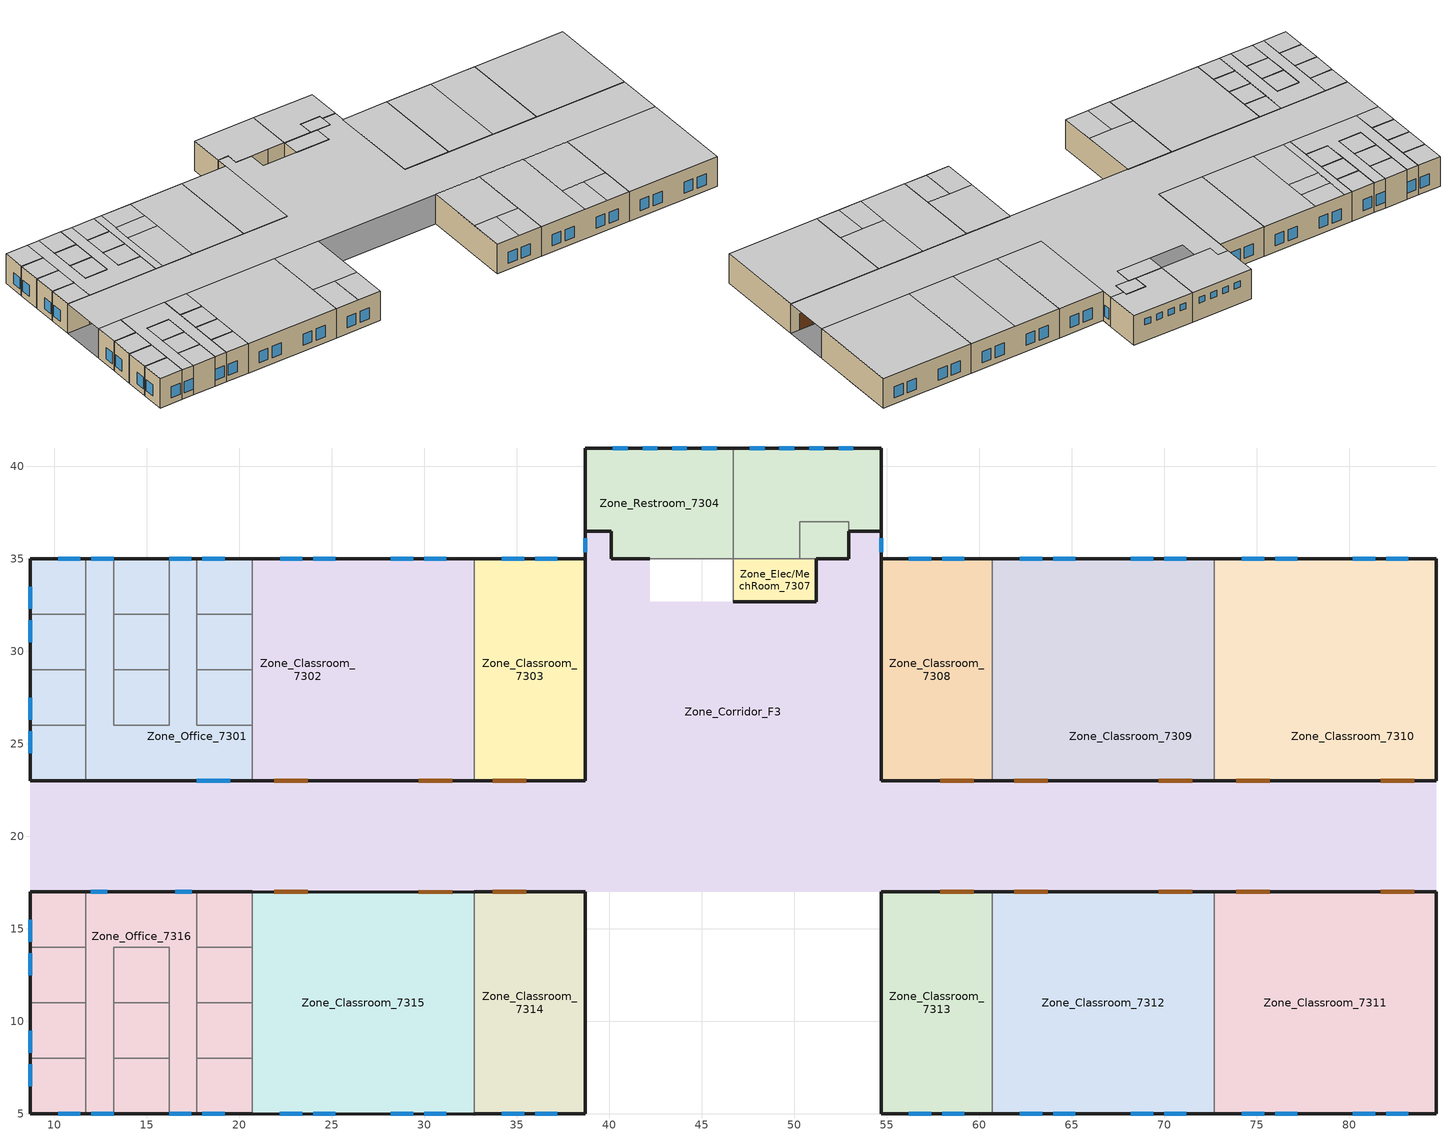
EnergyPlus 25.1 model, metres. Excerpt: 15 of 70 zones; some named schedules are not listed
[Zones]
Zone_Restroom_7304
 floor to Zone_Restroom_7206 (Interior Floor): 46.7,41 46.7,35 40.1,35 40.1,36.5 38.7,36.5 38.7,41 z8.8; 54.7,41 54.7,36.5 52.95,36.5 52.95,37 50.3,37 50.3,35 46.7,35 46.7,41 z8.8; 52.95,37 52.95,35 50.3,35 50.3,37 z8.8
 wall outside (ASHRAE 189.1-2009 ExtWall SteelFrame ClimateZone 1-3): 51.2,35 52.95,35 52.95,36.5 54.7,36.5 54.7,41 46.7,41 38.7,41 38.7,36.5 40.1,36.5 40.1,35 42.2,35 z8.8:12.8
 wall to Zone_Restroom_7304 (Interior Wall): 46.7,35 46.7,41 46.7,35 / 50.3,37 52.95,37 52.95,36.5 52.95,37 50.3,37 50.3,35 50.3,37 z8.8:12.8
 wall to Zone_Elevator_L (Interior Wall): 42.2,35 44.45,35 z8.8:12.8
 wall to Zone_Elevator_R (Interior Wall): 44.45,35 46.7,35 z8.8:12.8
 wall to Zone_Elec/MechRoom_7307 (Interior Wall): 46.7,35 50.3,35 51.2,35 z8.8:12.8
 window (ASHRAE 189.1-2009 ExtWindow ClimateZone 3): 45.8,41 45,41 / 44.2,41 43.4,41 / 42.6,41 41.8,41 / 41,41 40.2,41 / 48.4,41 47.6,41 / 50,41 49.2,41 / 51.6,41 50.8,41 / 53.2,41 52.4,41 z11:11.8
 ceiling to Zone_Restroom_7406 (Interior Ceiling): 46.7,35 46.7,41 38.7,41 38.7,36.5 40.1,36.5 40.1,35 z12.8; 50.3,35 50.3,37 52.95,37 52.95,36.5 54.7,36.5 54.7,41 46.7,41 46.7,35 z12.8; 52.95,35 52.95,37 50.3,37 50.3,35 z12.8
Zone_Office_7301
 floor to Zone_Classroom_7202 (Interior Floor): 17.7,35 17.7,26 20.7,26 20.7,23 14.7,23 14.7,26 16.2,26 16.2,35 z8.8; 20.7,35 20.7,32 17.7,32 17.7,35 z8.8; 16.2,29 16.2,26 14.7,26 14.7,29 z8.8; 16.2,32 16.2,29 14.7,29 14.7,32 z8.8; 16.2,35 16.2,32 14.7,32 14.7,35 z8.8; 20.7,29 20.7,26 17.7,26 17.7,29 z8.8; 20.7,32 20.7,29 17.7,29 17.7,32 z8.8
 floor to Zone_Classroom_7201 (Interior Floor): 13.2,35 13.2,26 14.7,26 14.7,23 11.7,23 11.7,35 z8.8; 11.7,26 11.7,23 8.7,23 8.7,26 z8.8; 11.7,29 11.7,26 8.7,26 8.7,29 z8.8; 11.7,32 11.7,29 8.7,29 8.7,32 z8.8; 11.7,35 11.7,32 8.7,32 8.7,35 z8.8; 14.7,29 14.7,26 13.2,26 13.2,29 z8.8; 14.7,32 14.7,29 13.2,29 13.2,32 z8.8; 14.7,35 14.7,32 13.2,32 13.2,35 z8.8
 wall outside (ASHRAE 189.1-2009 ExtWall SteelFrame ClimateZone 1-3): 20.7,35 17.7,35 16.2,35 13.2,35 11.7,35 8.7,35 8.7,32 8.7,29 8.7,26 8.7,23 11.7,23 20.7,23 z8.8:12.8
 wall to Zone_Classroom_7302 (Interior Wall): 20.7,23 20.7,26 20.7,29 20.7,32 20.7,35 z8.8:12.8
 wall to Zone_Office_7301 (Interior Wall): 11.7,26 11.7,23 11.7,26 8.7,26 11.7,26 11.7,29 11.7,26 / 11.7,32 11.7,29 8.7,29 11.7,29 11.7,32 8.7,32 11.7,32 11.7,35 11.7,32 / 13.2,32 13.2,35 13.2,32 13.2,29 13.2,32 16.2,32 16.2,29 16.2,26 13.2,26 13.2,29 13.2,26 16.2,26 16.2,29 13.2,29 16.2,29 16.2,32 13.2,32 / 16.2,35 16.2,32 16.2,35 / 17.7,32 17.7,35 17.7,32 20.7,32 17.7,32 17.7,29 17.7,32 / 17.7,26 17.7,29 17.7,26 20.7,26 17.7,26 / 20.7,29 17.7,29 20.7,29 z8.8:12.8
 window (ASHRAE 189.1-2009 ExtWindow ClimateZone 3): 17.7,23 19.5,23 z8.8:11; 13.2,35 12,35 / 17.4,35 16.2,35 / 8.7,25.7 8.7,24.5 / 19.2,35 18,35 / 8.7,27.5 8.7,26.3 / 8.7,31.7 8.7,30.5 / 8.7,33.5 8.7,32.3 / 11.4,35 10.2,35 z9.6:11.1
 ceiling to Zone_Classroom_7401 (Interior Ceiling): 20.7,23 20.7,26 17.7,26 17.7,35 16.2,35 16.2,26 13.2,26 13.2,35 11.7,35 11.7,23 z12.8; 11.7,23 11.7,26 8.7,26 8.7,23 z12.8; 20.7,32 20.7,35 17.7,35 17.7,32 z12.8; 11.7,26 11.7,29 8.7,29 8.7,26 z12.8; 11.7,29 11.7,32 8.7,32 8.7,29 z12.8; 11.7,32 11.7,35 8.7,35 8.7,32 z12.8; 16.2,26 16.2,29 13.2,29 13.2,26 z12.8; 16.2,29 16.2,32 13.2,32 13.2,29 z12.8; 16.2,32 16.2,35 13.2,35 13.2,32 z12.8; 20.7,26 20.7,29 17.7,29 17.7,26 z12.8; 20.7,29 20.7,32 17.7,32 17.7,29 z12.8
Zone_Office_7316
 floor ground (ExtSlabCarpet 4in ClimateZone 1-8): 17.7,17 17.7,5 16.2,5 16.2,14 13.2,14 13.2,5 11.7,5 11.7,17 z8.8; 11.7,17 11.7,14 8.7,14 8.7,17 z8.8; 20.7,11 20.7,8 17.7,8 17.7,11 z8.8; 20.7,8 20.7,5 17.7,5 17.7,8 z8.8; 11.7,14 11.7,11 8.7,11 8.7,14 z8.8; 11.7,11 11.7,8 8.7,8 8.7,11 z8.8; 11.7,8 11.7,5 8.7,5 8.7,8 z8.8; 16.2,14 16.2,11 13.2,11 13.2,14 z8.8; 16.2,11 16.2,8 13.2,8 13.2,11 z8.8; 16.2,8 16.2,5 13.2,5 13.2,8 z8.8; 20.7,17 20.7,14 17.7,14 17.7,17 z8.8; 20.7,14 20.7,11 17.7,11 17.7,14 z8.8
 wall outside (ASHRAE 189.1-2009 ExtWall SteelFrame ClimateZone 1-3): 20.7,17 17.7,17 11.7,17 8.7,17 8.7,14 8.7,11 8.7,8 8.7,5 11.7,5 13.2,5 16.2,5 17.7,5 20.7,5 z8.8:12.8
 wall to Zone_Office_7316 (Interior Wall): 17.7,5 17.7,8 17.7,11 17.7,14 17.7,17 17.7,14 20.7,14 17.7,14 17.7,11 17.7,8 20.7,8 17.7,8 17.7,5 / 16.2,8 16.2,5 16.2,8 16.2,11 16.2,8 13.2,8 13.2,11 13.2,14 16.2,14 16.2,11 16.2,14 13.2,14 13.2,11 16.2,11 13.2,11 13.2,8 16.2,8 / 11.7,8 11.7,5 11.7,8 11.7,11 11.7,8 8.7,8 11.7,8 / 11.7,14 11.7,11 11.7,14 11.7,17 11.7,14 8.7,14 11.7,14 / 13.2,5 13.2,8 13.2,5 / 20.7,11 17.7,11 20.7,11 / 8.7,11 11.7,11 8.7,11 z8.8:12.8
 wall to Zone_Classroom_7315 (Interior Wall): 20.7,5 20.7,8 20.7,11 20.7,14 20.7,17 z8.8:12.8
 window (ASHRAE 189.1-2009 ExtWindow ClimateZone 3): 16.2,5 17.4,5 / 12,5 13.2,5 / 8.7,15.5 8.7,14.3 / 18,5 19.2,5 / 8.7,13.7 8.7,12.5 / 8.7,9.5 8.7,8.3 / 10.2,5 11.4,5 / 8.7,7.7 8.7,6.5 z9.6:11.1; 17.43,17 16.53,17 / 12.88,17 11.98,17 z8.8:11
 ceiling to Zone_Classroom_7423 (Interior Ceiling): 17.7,5 17.7,17 11.7,17 11.7,5 13.2,5 13.2,14 16.2,14 16.2,5 z12.8; 11.7,14 11.7,17 8.7,17 8.7,14 z12.8; 20.7,8 20.7,11 17.7,11 17.7,8 z12.8; 20.7,5 20.7,8 17.7,8 17.7,5 z12.8; 11.7,11 11.7,14 8.7,14 8.7,11 z12.8; 11.7,8 11.7,11 8.7,11 8.7,8 z12.8; 11.7,5 11.7,8 8.7,8 8.7,5 z12.8; 16.2,11 16.2,14 13.2,14 13.2,11 z12.8; 16.2,8 16.2,11 13.2,11 13.2,8 z12.8; 16.2,5 16.2,8 13.2,8 13.2,5 z12.8; 20.7,14 20.7,17 17.7,17 17.7,14 z12.8; 20.7,11 20.7,14 17.7,14 17.7,11 z12.8
Zone_Classroom_7302
 floor to Zone_Classroom_7203 (Interior Floor): 26.7,35 26.7,23 20.7,23 20.7,35 z8.8
 floor to Zone_Classroom_7204 (Interior Floor): 32.7,35 32.7,23 26.7,23 26.7,35 z8.8
 wall outside (ASHRAE 189.1-2009 ExtWall SteelFrame ClimateZone 1-3): 20.7,23 32.7,23 / 32.7,35 20.7,35 z8.8:12.8
 wall to Zone_Classroom_7303 (Interior Wall): 32.7,23 32.7,35 z8.8:12.8
 window (ASHRAE 189.1-2009 ExtWindow ClimateZone 3): 31.2,35 30,35 / 29.4,35 28.2,35 / 23.4,35 22.2,35 / 25.2,35 24,35 z9.6:11.1
 door (Exterior Door): 21.9,23 23.7,23 / 29.7,23 31.5,23 z8.8:11
 ceiling to Zone_Classroom_7402 (Interior Ceiling): 21.7,23 25.7,23 25.7,29.8 21.7,29.8 z12.8; 25.7,29.8 25.7,32.2 21.7,32.2 21.7,29.8 z12.8; 25.7,32.2 25.7,35 21.7,35 21.7,32.2 z12.8
 ceiling to Zone_Classroom_7401 (Interior Ceiling): 21.7,23 21.7,35 20.7,35 20.7,23 z12.8
 ceiling to Zone_Classroom_7405 (Interior Ceiling): 32.7,23 32.7,35 25.7,35 25.7,23 z12.8
Zone_Classroom_7303
 floor to Zone_Classroom_7205 (Interior Floor): 38.7,35 38.7,23 32.7,23 32.7,35 z8.8
 wall outside (ASHRAE 189.1-2009 ExtWall SteelFrame ClimateZone 1-3): 32.7,23 38.7,23 38.7,35 32.7,35 z8.8:12.8
 window (ASHRAE 189.1-2009 ExtWindow ClimateZone 3): 35.4,35 34.2,35 / 37.2,35 36,35 z9.6:11.1
 door (Exterior Door): 33.7,23 35.5,23 z8.8:11
 ceiling to Zone_Classroom_7405 (Interior Ceiling): 38.7,23 38.7,35 32.7,35 32.7,23 z12.8
Zone_Classroom_7315
 floor ground (ExtSlabCarpet 4in ClimateZone 1-8): 20.7,5 20.7,17 32.7,17 32.7,5 z8.8
 wall outside (ASHRAE 189.1-2009 ExtWall SteelFrame ClimateZone 1-3): 20.7,5 32.7,5 / 32.7,17 20.7,17 z8.8:12.8
 wall to Zone_Classroom_7314 (Interior Wall): 32.7,5 32.7,17 z8.8:12.8
 window (ASHRAE 189.1-2009 ExtWindow ClimateZone 3): 22.2,5 23.4,5 / 24,5 25.2,5 / 30,5 31.2,5 / 28.2,5 29.4,5 z9.6:11.1
 door (Exterior Door): 23.7,17 21.9,17 / 31.5,17 29.7,17 z8.8:11
 ceiling to Zone_Classroom_7422 (Interior Ceiling): 20.7,17 20.7,5 32.7,5 32.7,17 z12.8
Zone_Classroom_7314
 floor ground (ExtSlabCarpet 4in ClimateZone 1-8): 32.7,5 32.7,17 38.7,17 38.7,5 z8.8
 wall outside (ASHRAE 189.1-2009 ExtWall SteelFrame ClimateZone 1-3): 32.7,5 38.7,5 38.7,17 32.7,17 z8.8:12.8
 window (ASHRAE 189.1-2009 ExtWindow ClimateZone 3): 34.2,5 35.4,5 / 36,5 37.2,5 z9.6:11.1
 door (Exterior Door): 35.5,17 33.7,17 z8.8:11
 ceiling to Zone_Classroom_7419 (Interior Ceiling): 35.7,9.5 35.7,5 38.7,5 38.7,9.5 z12.8; 32.7,9.5 32.7,5 35.7,5 35.7,9.5 z12.8; 32.7,17 32.7,9.5 38.7,9.5 38.7,17 z12.8
Zone_Classroom_7308
 floor to Zone_Classroom_7210 (Interior Floor): 60.7,35 60.7,23 54.7,23 54.7,35 z8.8
 wall outside (ASHRAE 189.1-2009 ExtWall SteelFrame ClimateZone 1-3): 60.7,35 54.7,35 54.7,23 60.7,23 z8.8:12.8
 wall to Zone_Classroom_7309 (Interior Wall): 60.7,23 60.7,35 z8.8:12.8
 window (ASHRAE 189.1-2009 ExtWindow ClimateZone 3): 59.2,35 58,35 / 57.4,35 56.2,35 z9.6:11.1
 door (Exterior Door): 57.9,23 59.7,23 z8.8:11
 ceiling to Zone_Classroom_7410 (Interior Ceiling): 60.7,23 60.7,35 54.7,35 54.7,23 z12.8
Zone_Classroom_7309
 floor to Zone_Office_7211 (Interior Floor): 60.7,35 63.7,35 63.7,32 60.7,32 z8.8; 72.7,32 72.7,29 69.7,29 69.7,32 z8.8; 63.7,26 63.7,23 60.7,23 60.7,26 z8.8; 63.7,32 63.7,29 60.7,29 60.7,32 z8.8; 63.7,29 63.7,26 60.7,26 60.7,29 z8.8; 72.7,29 72.7,26 69.7,26 69.7,29 z8.8; 72.7,35 72.7,32 69.7,32 69.7,35 z8.8; 68.2,29 68.2,26 65.2,26 65.2,29 z8.8; 69.7,35 69.7,26 72.7,26 72.7,23 63.7,23 63.7,35 65.2,35 65.2,26 68.2,26 68.2,35 z8.8; 68.2,32 68.2,29 65.2,29 65.2,32 z8.8; 68.2,35 68.2,32 65.2,32 65.2,35 z8.8
 wall outside (ASHRAE 189.1-2009 ExtWall SteelFrame ClimateZone 1-3): 72.7,35 60.7,35 / 60.7,23 72.7,23 z8.8:12.8
 wall to Zone_Classroom_7310 (Interior Wall): 72.7,23 72.7,35 z8.8:12.8
 window (ASHRAE 189.1-2009 ExtWindow ClimateZone 3): 71.2,35 70,35 / 69.4,35 68.2,35 / 63.4,35 62.2,35 / 65.2,35 64,35 z9.6:11.1
 door (Exterior Door): 69.7,23 71.5,23 / 61.9,23 63.7,23 z8.8:11
 ceiling to Zone_Classroom_7411 (Interior Ceiling): 60.7,23 66.7,23 66.7,35 60.7,35 z12.8
 ceiling to Zone_Classroom_7412 (Interior Ceiling): 72.7,23 72.7,35 66.7,35 66.7,23 z12.8
Zone_Classroom_7310
 floor to Zone_Office_7212 (Interior Floor): 75.7,26 75.7,23 72.7,23 72.7,26 z8.8; 84.7,32 84.7,29 81.7,29 81.7,32 z8.8; 75.7,32 75.7,29 72.7,29 72.7,32 z8.8; 75.7,35 75.7,32 72.7,32 72.7,35 z8.8; 80.2,32 80.2,29 77.2,29 77.2,32 z8.8; 75.7,29 75.7,26 72.7,26 72.7,29 z8.8; 84.7,35 84.7,32 81.7,32 81.7,35 z8.8; 84.7,29 84.7,26 81.7,26 81.7,29 z8.8; 80.2,29 80.2,26 77.2,26 77.2,29 z8.8; 80.2,35 80.2,32 77.2,32 77.2,35 z8.8; 81.7,35 81.7,26 84.7,26 84.7,23 75.7,23 75.7,35 77.2,35 77.2,26 80.2,26 80.2,35 z8.8
 wall outside (ASHRAE 189.1-2009 ExtWall SteelFrame ClimateZone 1-3): 72.7,23 84.7,23 84.7,35 72.7,35 z8.8:12.8
 window (ASHRAE 189.1-2009 ExtWindow ClimateZone 3): 83.2,35 82,35 / 75.4,35 74.2,35 / 77.2,35 76,35 / 81.4,35 80.2,35 z9.6:11.1
 door (Exterior Door): 81.7,23 83.5,23 / 73.9,23 75.7,23 z8.8:11
 ceiling to Zone_Classroom_7413 (Interior Ceiling): 84.7,23 84.7,35 72.7,35 72.7,23 z12.8
Zone_Classroom_7313
 floor ground (ExtSlabCarpet 4in ClimateZone 1-8): 54.7,5 54.7,17 60.7,17 60.7,5 z8.8
 wall outside (ASHRAE 189.1-2009 ExtWall SteelFrame ClimateZone 1-3): 60.7,17 54.7,17 54.7,5 60.7,5 z8.8:12.8
 wall to Zone_Classroom_7312 (Interior Wall): 60.7,5 60.7,17 z8.8:12.8
 window (ASHRAE 189.1-2009 ExtWindow ClimateZone 3): 58,5 59.2,5 / 56.2,5 57.4,5 z9.6:11.1
 door (Exterior Door): 59.7,17 57.9,17 z8.8:11
 ceiling to Zone_Classroom_7418 (Interior Ceiling): 54.7,9.5 54.7,5 57.7,5 57.7,9.5 z12.8; 54.7,17 54.7,9.5 60.7,9.5 60.7,17 z12.8; 57.7,9.5 57.7,5 60.7,5 60.7,9.5 z12.8
Zone_Classroom_7312
 floor ground (ExtSlabCarpet 4in ClimateZone 1-8): 60.7,5 60.7,17 72.7,17 72.7,5 z8.8
 wall outside (ASHRAE 189.1-2009 ExtWall SteelFrame ClimateZone 1-3): 60.7,5 72.7,5 / 72.7,17 60.7,17 z8.8:12.8
 wall to Zone_Classroom_7311 (Interior Wall): 72.7,5 72.7,17 z8.8:12.8
 window (ASHRAE 189.1-2009 ExtWindow ClimateZone 3): 62.2,5 63.4,5 / 64,5 65.2,5 / 70,5 71.2,5 / 68.2,5 69.4,5 z9.6:11.1
 door (Exterior Door): 63.7,17 61.9,17 / 71.5,17 69.7,17 z8.8:11
 ceiling to Zone_Classroom_7415 (Interior Ceiling): 72.7,9.5 69.7,9.5 69.7,5 72.7,5 z12.8; 66.7,17 66.7,9.5 72.7,9.5 72.7,17 z12.8; 69.7,9.5 66.7,9.5 66.7,5 69.7,5 z12.8
 ceiling to Zone_Classroom_7418 (Interior Ceiling): 60.7,17 60.7,5 66.7,5 66.7,17 z12.8
Zone_Classroom_7311
 floor ground (ExtSlabCarpet 4in ClimateZone 1-8): 72.7,5 72.7,17 84.7,17 84.7,5 z8.8
 wall outside (ASHRAE 189.1-2009 ExtWall SteelFrame ClimateZone 1-3): 72.7,5 84.7,5 84.7,17 72.7,17 z8.8:12.8
 window (ASHRAE 189.1-2009 ExtWindow ClimateZone 3): 74.2,5 75.4,5 / 76,5 77.2,5 / 82,5 83.2,5 / 80.2,5 81.4,5 z9.6:11.1
 door (Exterior Door): 75.7,17 73.9,17 / 83.5,17 81.7,17 z8.8:11
 ceiling to Zone_Classroom_7414 (Interior Ceiling): 72.7,17 72.7,5 84.7,5 84.7,17 z12.8
Zone_Corridor_F3
 floor to Zone_Corridor_F2 (Interior Floor): 54.7,36.5 54.7,23 84.7,23 84.7,17 8.7,17 8.7,23 38.7,23 38.7,36.5 40.1,36.5 40.1,35 42.2,35 42.2,32.7 51.2,32.7 51.2,35 52.95,35 52.95,36.5 z8.8
 wall outside (ASHRAE 189.1-2009 ExtWall SteelFrame ClimateZone 1-3): 38.7,36.5 38.7,35 / 54.7,35 54.7,36.5 z8.8:12.8
 window (ASHRAE 189.1-2009 ExtWindow ClimateZone 3): 38.7,36.12 38.7,35.38 / 54.7,35.38 54.7,36.12 z9.6:11.1
 ceiling to Zone_Corridor_F4 (Interior Ceiling): 84.7,17 84.7,23 54.7,23 54.7,36.5 52.95,36.5 52.95,35 51.2,35 51.2,32.7 42.2,32.7 42.2,35 40.1,35 40.1,36.5 38.7,36.5 38.7,23 8.7,23 8.7,17 z12.8
Zone_Elec/MechRoom_7307
 floor to Zone_Elec/MechRoom_7209 (Interior Floor): 51.2,35 51.2,32.7 46.7,32.7 46.7,35 z8.8
 wall outside (ASHRAE 189.1-2009 ExtWall SteelFrame ClimateZone 1-3): 46.7,32.7 51.2,32.7 51.2,35 z8.8:12.8
 wall to Zone_Elevator_R (Interior Wall): 46.7,35 46.7,32.7 z8.8:12.8
 ceiling to Zone_Elec/MechRoom_7409 (Interior Ceiling): 51.2,32.7 51.2,35 46.7,35 46.7,32.7 z12.8
[Building]
Building 1
[Site:Location]
Lampang.Agromet: Latitude=18.325; Longitude=99.3014; Time Zone=7; Elevation=319; Keep Site Location Information=No
[Site:GroundTemperature:BuildingSurface]
30, 30, 30, 30, 30, 30, 30, 30, 30, 30, 30, 30
[Material] Thermal Absorptance=0.9
Name | Roughness | Thickness | Conductivity | Density | Specific Heat | Solar Absorptance | Visible Absorptance
1/2IN Gypsum | Smooth | 0.0127 | 0.16 | 784.9 | 830 | 0.4 | 0.4
F08 Metal surface | Smooth | 0.0008 | 45.28 | 7824 | 500 | 0.7 | 0.7
F16 Acoustic tile | MediumSmooth | 0.0191 | 0.06 | 368 | 590 | 0.3 | 0.3
G01a 19mm gypsum board | MediumSmooth | 0.019 | 0.16 | 800 | 1090 | 0.4 | 0.4
I01 25mm insulation board | MediumRough | 0.0254 | 0.03 | 43 | 1210 | 0.6 | 0.6
M11 100mm lightweight concrete | MediumRough | 0.1016 | 0.53 | 1280 | 840 | 0.5 | 0.5
MAT-CC05 4 HW CONCRETE | Rough | 0.1016 | 1.311 | 2240 | 836.8 | 0.85 | 0.85
Wall Insulation [33] | MediumRough | 0.0781 | 0.045 | 265 | 836.8 | 0.7 | 0.7
[Material:NoMass] Roughness=Smooth; Thermal Resistance=0.1; Thermal Absorptance=0.9
Name | Solar Absorptance | Visible Absorptance
CP02 CARPET PAD | 0.8 | 0.8
MAT-SHEATH | 0.7 | 0.7
[Material:AirGap]
Name | Thermal Resistance
F04 Wall air space resistance | 0.15
F05 Ceiling air space resistance | 0.18
[WindowMaterial:Glazing]
Theoretical Glass [202]: Optical Data Type=SpectralAverage; Thickness=0.003; Solar Transmittance at Normal Incidence=0.2325; Front Side Solar Reflectance at Normal Incidence=0.7175; Back Side Solar Reflectance at Normal Incidence=0; Visible Transmittance at Normal Incidence=0.3192; Front Side Visible Reflectance at Normal Incidence=0.6308; Back Side Visible Reflectance at Normal Incidence=0; Infrared Transmittance at Normal Incidence=0; Front Side Infrared Hemispherical Emissivity=0.9; Back Side Infrared Hemispherical Emissivity=0.9; Conductivity=0.0192; Dirt Correction Factor for Solar and Visible Transmittance=1; Solar Diffusing=No
[Construction]
ASHRAE 189.1-2009 ExtWall SteelFrame ClimateZone 1-3: MAT-SHEATH, Wall Insulation [33], 1/2IN Gypsum
ASHRAE 189.1-2009 ExtWindow ClimateZone 3: Theoretical Glass [202]
Exterior Door: F08 Metal surface, I01 25mm insulation board
ExtSlabCarpet 4in ClimateZone 1-8: MAT-CC05 4 HW CONCRETE, CP02 CARPET PAD
Interior Ceiling: M11 100mm lightweight concrete, F05 Ceiling air space resistance, F16 Acoustic tile
Interior Floor: F16 Acoustic tile, F05 Ceiling air space resistance, M11 100mm lightweight concrete
Interior Wall: G01a 19mm gypsum board, F04 Wall air space resistance, G01a 19mm gypsum board
[Space] Ceiling Height=4
Name | Zone | Volume | Floor Area | Space Type
7304 | Zone_Restroom_7304 | 183.6 | 45.9 | 189.1-2009 - SecSchl - Restroom - CZ1-3
7305 | Zone_Restroom_7304 | 160.3 | 40.075 | 189.1-2009 - SecSchl - Restroom - CZ1-3
7306 | Zone_Restroom_7304 | 5.3 | 21.2 | 189.1-2009 - SecSchl - Restroom - CZ1-3
7301 | Zone_Office_7301 | 216 | 54 | 189.1-2009 - SecSchl - Office - CZ1-3
7301-1; 7301-10; 7301-2; 7301-3; 7301-4; 7301-5; 7301-6; 7301-7; 7301-8; 7301-9 | Zone_Office_7301 | 36 | 9 | 189.1-2009 - SecSchl - Office - CZ1-3
7316 | Zone_Office_7316 | 180 | 45 | 189.1-2009 - SecSchl - Office - CZ1-3
7316-1; 7316-10; 7316-11; 7316-2; 7316-3; 7316-4; 7316-5; 7316-6; 7316-7; 7316-8; 7316-9 | Zone_Office_7316 | 36 | 9 | 189.1-2009 - SecSchl - Office - CZ1-3
7302 | Zone_Classroom_7302 | 576 | 144 | 189.1-2009 - SecSchl - Classroom - CZ1-3
7303 | Zone_Classroom_7303 | 288 | 72 | 189.1-2009 - SecSchl - Classroom - CZ1-3
7315 | Zone_Classroom_7315 | 576 | 144 | 189.1-2009 - SecSchl - Classroom - CZ1-3
7314 | Zone_Classroom_7314 | 288 | 72 | 189.1-2009 - SecSchl - Classroom - CZ1-3
7308 | Zone_Classroom_7308 | 288 | 72 | 189.1-2009 - SecSchl - Classroom - CZ1-3
7309 | Zone_Classroom_7309 | 576 | 144 | 189.1-2009 - SecSchl - Classroom - CZ1-3
7310 | Zone_Classroom_7310 | 576 | 144 | 189.1-2009 - SecSchl - Classroom - CZ1-3
7313 | Zone_Classroom_7313 | 288 | 72 | 189.1-2009 - SecSchl - Classroom - CZ1-3
7312 | Zone_Classroom_7312 | 576 | 144 | 189.1-2009 - SecSchl - Classroom - CZ1-3
7311 | Zone_Classroom_7311 | 576 | 144 | 189.1-2009 - SecSchl - Classroom - CZ1-3
F3_Corridor | Zone_Corridor_F3 | 2530.2 | 632.55 | 189.1-2009 - SecSchl - Corridor - CZ1-3
7307 | Zone_Elec/MechRoom_7307 | 41.4 | 10.35 | 189.1-2009 - Office - Elec/MechRoom - CZ1-3
[SpaceList]
189.1-2009 - SecSchl - Restroom - CZ1-3: 7116, 7306, 7208, 7207, 7106, 7107, 7112, 7115, 7114, 7504, 7503, 7206, 7406, 7408, 7304, 7305, 7407
189.1-2009 - Office - Elec/MechRoom - CZ1-3: 7122, 7123, 7124, 7125, 7113, 7209, 7505, 7409, 7307
189.1-2009 - SecSchl - Corridor - CZ1-3: F1_Corridor, 7101, F1_Behide-7118-7121, F2_Corridor, F3_Corridor, F3_Corridor 1, F5_Corridor
189.1-2009 - SecSchl - Classroom - CZ1-3: 7403, 7315, 7413, 7410, 7201, 7302, 7421, 7420, 7417, 7419, 7401, 7402, 7404, 7308, 7423, 7210, 7202, 7203, 7204, 7205, 7303, 7314, 7313, 7309, 7312, 7310, 7311, 7422, 7411, 7415, 7416, 7405, 7414, 7418, 7412
189.1-2009 - SecSchl - Office - CZ1-3: 7316, 7211-3, 7212, 7212-3, 7301-8, 7212-10, 7212-8, 7316-5, 7211-1, 7212-7, 7211, 7301-9, 7301-7, 7211-9, 7212-5, 7211-7, 7301-10, 7211-6, 7316-4, 7316-9, 7211-8, 7212-1, 7211-2, 7211-5, 7212-2, 7212-6, 7212-9, 7211-4, 7211-10, 7212-4, 7316-7, 7316-11, 7316-3, 7316-6, 7316-10, 7316-2, 7316-1, 7316-8, 7301-1, 7301, 7301-2, 7301-5, 7301-3, 7301-6, 7301-4
[Zone] Multiplier=1; Part of Total Floor Area=Yes
Zone_Restroom_7304; Zone_Office_7301; Zone_Office_7316; Zone_Classroom_7302; Zone_Classroom_7303; Zone_Classroom_7315; Zone_Classroom_7314; Zone_Classroom_7308; Zone_Classroom_7309; Zone_Classroom_7310; Zone_Classroom_7313; Zone_Classroom_7312; Zone_Classroom_7311; Zone_Corridor_F3; Zone_Elec/MechRoom_7307
[PEOPLE] Number of People Schedule=SecondarySchool Bldg Occ; Number of People Calculation Method=People/Area; People per Floor Area=0.5; Fraction Radiant=0.3; Activity Level Schedule=SecondarySchool Activity; Carbon Dioxide Generation Rate=3.82e-08; Enable ASHRAE 55 Comfort Warnings=No; Mean Radiant Temperature Calculation Type=EnclosureAveraged; Clothing Insulation Calculation Method=ClothingInsulationSchedule; Cold Stress Temperature Threshold=15.56; Heat Stress Temperature Threshold=30
Name | Zone or ZoneList or Space or SpaceList
People_Zone_Restroom_7304 | Zone_Restroom_7304
People_Zone_Office_7301 | Zone_Office_7301
People_Zone_Office_7316 | Zone_Office_7316
People_Zone_Classroom_7302 | Zone_Classroom_7302
People_Zone_Classroom_7303 | Zone_Classroom_7303
People_Zone_Classroom_7315 | Zone_Classroom_7315
People_Zone_Classroom_7314 | Zone_Classroom_7314
People_Zone_Classroom_7308 | Zone_Classroom_7308
People_Zone_Classroom_7309 | Zone_Classroom_7309
People_Zone_Classroom_7310 | Zone_Classroom_7310
People_Zone_Classroom_7313 | Zone_Classroom_7313
People_Zone_Classroom_7312 | Zone_Classroom_7312
People_Zone_Classroom_7311 | Zone_Classroom_7311
People_Zone_Corridor_F3 | Zone_Corridor_F3
People_Zone_Elec/MechRoom_7307 | Zone_Elec/MechRoom_7307
[Lights] Design Level Calculation Method=Watts/Area
Name | Zone or ZoneList or Space or SpaceList | Schedule | Watts per Floor Area | Fraction Replaceable | EndUse Subcategory
189.1-2009 - SecSchl - Restroom - CZ1-3 Lights | 189.1-2009 - SecSchl - Restroom - CZ1-3 | SecondarySchool Bldg Light | 8.71877 | 1 | General
189.1-2009 - Office - Elec/MechRoom - CZ1-3 Lights | 189.1-2009 - Office - Elec/MechRoom - CZ1-3 | Office Bldg Light | 14.5313
189.1-2009 - SecSchl - Corridor - CZ1-3 Lights | 189.1-2009 - SecSchl - Corridor - CZ1-3 | SecondarySchool Bldg Light | 4.84376 | 1 | General
189.1-2009 - SecSchl - Classroom - CZ1-3 Lights | 189.1-2009 - SecSchl - Classroom - CZ1-3 | SecondarySchool Bldg Light | 13.5625 | 1 | General
189.1-2009 - SecSchl - Office - CZ1-3 Lights | 189.1-2009 - SecSchl - Office - CZ1-3 | SecondarySchool Bldg Light | 10.6563 | 1 | General
[ElectricEquipment] Design Level Calculation Method=Watts/Area
Name | Zone or ZoneList or Space or SpaceList | Schedule | Watts per Floor Area | EndUse Subcategory
189.1-2009 - SecSchl - Restroom - CZ1-3 Electric Equipment | 189.1-2009 - SecSchl - Restroom - CZ1-3 | SecondarySchool Bldg Equip | 2.90626 | General
189.1-2009 - Office - Elec/MechRoom - CZ1-3 Electric Equipment | 189.1-2009 - Office - Elec/MechRoom - CZ1-3 | Office Bldg Equip | 2.90626
189.1-2009 - SecSchl - Corridor - CZ1-3 Electric Equipment | 189.1-2009 - SecSchl - Corridor - CZ1-3 | SecondarySchool Bldg Equip | 2.90626 | General
189.1-2009 - SecSchl - Classroom - CZ1-3 Electric Equipment | 189.1-2009 - SecSchl - Classroom - CZ1-3 | SecondarySchool Bldg Equip | 7.31946 | General
189.1-2009 - SecSchl - Office - CZ1-3 Electric Equipment | 189.1-2009 - SecSchl - Office - CZ1-3 | SecondarySchool Bldg Equip | 7.85765 | General
[ZoneInfiltration:DesignFlowRate] Design Flow Rate Calculation Method=Flow/ExteriorArea; Flow Rate per Exterior Surface Area=0.00030226; Density Basis=Outdoor
Name | Zone or ZoneList or Space or SpaceList | Schedule
189.1-2009 - SecSchl - Restroom - CZ1-3 Infiltration | 189.1-2009 - SecSchl - Restroom - CZ1-3 | SecondarySchool Infil
189.1-2009 - Office - Elec/MechRoom - CZ1-3 Infiltration | 189.1-2009 - Office - Elec/MechRoom - CZ1-3 | Office Infil Quarter On
189.1-2009 - SecSchl - Corridor - CZ1-3 Infiltration | 189.1-2009 - SecSchl - Corridor - CZ1-3 | SecondarySchool Infil
189.1-2009 - SecSchl - Classroom - CZ1-3 Infiltration | 189.1-2009 - SecSchl - Classroom - CZ1-3 | SecondarySchool Infil
189.1-2009 - SecSchl - Office - CZ1-3 Infiltration | 189.1-2009 - SecSchl - Office - CZ1-3 | SecondarySchool Infil
[ZoneVentilation:DesignFlowRate] Design Flow Rate Calculation Method=Flow/Person
Name | Zone or ZoneList or Space or SpaceList | Schedule | Flow Rate per Person
Zone_Office_7301 Ventilation per Person | Zone_Office_7301 | SecondarySchool Office Occ | 0.00943895
Zone_Office_7316 Ventilation per Person | Zone_Office_7316 | SecondarySchool Office Occ | 0.00943895
Zone_Classroom_7302 Ventilation per Person | Zone_Classroom_7302 | SecondarySchool Bldg Occ | 0.00707921
Zone_Classroom_7303 Ventilation per Person | Zone_Classroom_7303 | SecondarySchool Bldg Occ | 0.00707921
Zone_Classroom_7315 Ventilation per Person | Zone_Classroom_7315 | SecondarySchool Bldg Occ | 0.00707921
Zone_Classroom_7314 Ventilation per Person | Zone_Classroom_7314 | SecondarySchool Bldg Occ | 0.00707921
Zone_Classroom_7308 Ventilation per Person | Zone_Classroom_7308 | SecondarySchool Bldg Occ | 0.00707921
Zone_Classroom_7309 Ventilation per Person | Zone_Classroom_7309 | SecondarySchool Bldg Occ | 0.00707921
Zone_Classroom_7310 Ventilation per Person | Zone_Classroom_7310 | SecondarySchool Bldg Occ | 0.00707921
Zone_Classroom_7313 Ventilation per Person | Zone_Classroom_7313 | SecondarySchool Bldg Occ | 0.00707921
Zone_Classroom_7312 Ventilation per Person | Zone_Classroom_7312 | SecondarySchool Bldg Occ | 0.00707921
Zone_Classroom_7311 Ventilation per Person | Zone_Classroom_7311 | SecondarySchool Bldg Occ | 0.00707921
[DesignSpecification:OutdoorAir] Outdoor Air Method=Flow/Zone; Outdoor Air Flow per Person=0.00944; Outdoor Air Flow per Zone Floor Area=0; Outdoor Air Flow per Zone=0
SZ DSOA Zone_Office_7301; SZ DSOA Zone_Office_7316; SZ DSOA Zone_Classroom_7302; SZ DSOA Zone_Classroom_7303; SZ DSOA Zone_Classroom_7315; SZ DSOA Zone_Classroom_7314; SZ DSOA Zone_Classroom_7308; SZ DSOA Zone_Classroom_7309; SZ DSOA Zone_Classroom_7310; SZ DSOA Zone_Classroom_7313; SZ DSOA Zone_Classroom_7312; SZ DSOA Zone_Classroom_7311
[Sizing:Zone] Zone Cooling Design Supply Air Temperature Input Method=SupplyAirTemperature; Zone Cooling Design Supply Air Temperature=13; Zone Heating Design Supply Air Temperature Input Method=SupplyAirTemperature; Zone Heating Design Supply Air Temperature=50; Zone Cooling Design Supply Air Humidity Ratio=0.0077; Zone Heating Design Supply Air Humidity Ratio=0.0156; Cooling Design Air Flow Method=DesignDay; Cooling Design Air Flow Rate=0; Cooling Minimum Air Flow Fraction=0; Heating Design Air Flow Method=DesignDay; Heating Design Air Flow Rate=0; Heating Maximum Air Flow Fraction=0
Name | Design Specification Outdoor Air Object
Zone_Office_7301 | SZ DSOA Zone_Office_7301
Zone_Office_7316 | SZ DSOA Zone_Office_7316
Zone_Classroom_7302 | SZ DSOA Zone_Classroom_7302
Zone_Classroom_7303 | SZ DSOA Zone_Classroom_7303
Zone_Classroom_7315 | SZ DSOA Zone_Classroom_7315
Zone_Classroom_7314 | SZ DSOA Zone_Classroom_7314
Zone_Classroom_7308 | SZ DSOA Zone_Classroom_7308
Zone_Classroom_7309 | SZ DSOA Zone_Classroom_7309
Zone_Classroom_7310 | SZ DSOA Zone_Classroom_7310
Zone_Classroom_7313 | SZ DSOA Zone_Classroom_7313
Zone_Classroom_7312 | SZ DSOA Zone_Classroom_7312
Zone_Classroom_7311 | SZ DSOA Zone_Classroom_7311
[ZoneControl:Thermostat] Temperature Difference Between Cutout And Setpoint=0
Name | Zone or ZoneList | Control Type Schedule | Control 1
Zone_Office_7301 Thermostat | Zone_Office_7301 | Zone_Office_7301 Thermostat Schedule | Zone_Office_7301 Thermostat 11
Zone_Office_7316 Thermostat | Zone_Office_7316 | Zone_Office_7316 Thermostat Schedule | Zone_Office_7316 Thermostat 12
Zone_Classroom_7302 Thermostat | Zone_Classroom_7302 | Zone_Classroom_7302 Thermostat Schedule | Zone_Classroom_7302 Thermostat 1
Zone_Classroom_7303 Thermostat | Zone_Classroom_7303 | Zone_Classroom_7303 Thermostat Schedule | Zone_Classroom_7303 Thermostat 1
Zone_Classroom_7315 Thermostat | Zone_Classroom_7315 | Zone_Classroom_7315 Thermostat Schedule | Zone_Classroom_7315 Thermostat 1
Zone_Classroom_7314 Thermostat | Zone_Classroom_7314 | Zone_Classroom_7314 Thermostat Schedule | Zone_Classroom_7314 Thermostat 2
Zone_Classroom_7308 Thermostat | Zone_Classroom_7308 | Zone_Classroom_7308 Thermostat Schedule | Zone_Classroom_7308 Thermostat 5
Zone_Classroom_7309 Thermostat | Zone_Classroom_7309 | Zone_Classroom_7309 Thermostat Schedule | Zone_Classroom_7309 Thermostat
Zone_Classroom_7310 Thermostat | Zone_Classroom_7310 | Zone_Classroom_7310 Thermostat Schedule | Zone_Classroom_7310 Thermostat 1
Zone_Classroom_7313 Thermostat | Zone_Classroom_7313 | Zone_Classroom_7313 Thermostat Schedule | Zone_Classroom_7313 Thermostat 1
Zone_Classroom_7312 Thermostat | Zone_Classroom_7312 | Zone_Classroom_7312 Thermostat Schedule | Zone_Classroom_7312 Thermostat 6
Zone_Classroom_7311 Thermostat | Zone_Classroom_7311 | Zone_Classroom_7311 Thermostat Schedule | Zone_Classroom_7311 Thermostat
[ThermostatSetpoint:DualSetpoint] Heating Setpoint Temperature Schedule=SecondarySchool HtgSetp; Cooling Setpoint Temperature Schedule=SecondarySchool ClgSetp
Zone_Office_7301 Thermostat 11; Zone_Office_7316 Thermostat 12; Zone_Classroom_7302 Thermostat 1; Zone_Classroom_7303 Thermostat 1; Zone_Classroom_7315 Thermostat 1; Zone_Classroom_7314 Thermostat 2; Zone_Classroom_7308 Thermostat 5; Zone_Classroom_7309 Thermostat; Zone_Classroom_7310 Thermostat 1; Zone_Classroom_7313 Thermostat 1; Zone_Classroom_7312 Thermostat 6; Zone_Classroom_7311 Thermostat
[Zone equipment]
Zone_Office_7301: Zone_Office_7301 Ideal Loads Air System
Zone_Office_7316: Zone_Office_7316 Ideal Loads Air System
Zone_Classroom_7302: Zone_Classroom_7302 Ideal Loads Air System
Zone_Classroom_7303: Zone_Classroom_7303 Ideal Loads Air System
Zone_Classroom_7315: Zone_Classroom_7315 Ideal Loads Air System
Zone_Classroom_7314: Zone_Classroom_7314 Ideal Loads Air System
Zone_Classroom_7308: Zone_Classroom_7308 Ideal Loads Air System
Zone_Classroom_7309: Zone_Classroom_7309 Ideal Loads Air System
Zone_Classroom_7310: Zone_Classroom_7310 Ideal Loads Air System
Zone_Classroom_7313: Zone_Classroom_7313 Ideal Loads Air System
Zone_Classroom_7312: Zone_Classroom_7312 Ideal Loads Air System
Zone_Classroom_7311: Zone_Classroom_7311 Ideal Loads Air System
[Schedule:Day:Interval]
Office Bldg Light Rule 1 Day Schedule: No, 24:0.0, 0.05
Office Bldg Light Default Schedule: No, 05:0.0, 0.05, 07:0.0, 0.1, 08:0.0, 0.3, 17:0.0, 0.9, 18:0.0, 0.7, 20:0.0, 0.5, 22:0.0, 0.3, 23:0.0, 0.1, 24:0.0, 0.05
Office Bldg Light Rule 2 Day Schedule: No, 06:0.0, 0.05, 08:0.0, 0.1, 14:0.0, 0.5, 17:0.0, 0.15, 24:0.0, 0.05
Office Bldg Light Summer Design Day: No, 24:0.0, 1
Office Bldg Light Winter Design Day; SecondarySchool Bldg Occ Rule 5 Day Schedule; SecondarySchool Bldg Occ Rule 3 Day Schedule; SecondarySchool Bldg Occ Rule 1 Day Schedule; SecondarySchool Bldg Occ Winter Design Day; SecondarySchool Office Occ Rule 5 Day Schedule; SecondarySchool Office Occ Rule 3 Day Schedule; SecondarySchool Office Occ Rule 1 Day Schedule; SecondarySchool Office Occ Winter Design Day: No, 24:0.0, 0
SecondarySchool Bldg Light Rule 5 Day Schedule; SecondarySchool Bldg Light Rule 3 Day Schedule; SecondarySchool Bldg Light Rule 1 Day Schedule; SecondarySchool Bldg Light Winter Design Day: No, 24:0.0, 0.1773
SecondarySchool Bldg Light Default Schedule; SecondarySchool Bldg Light Rule 2 Day Schedule; SecondarySchool Bldg Light Summer Design Day: No, 07:0.0, 0.1773, 21:0.0, 0.9, 24:0.0, 0.1773
SecondarySchool Bldg Light Rule 4 Day Schedule: No, 08:0.0, 0.1773, 20:0.0, 0.5, 24:0.0, 0.1773
SecondarySchool Bldg Occ Default Schedule; SecondarySchool Bldg Occ Rule 2 Day Schedule; SecondarySchool Bldg Occ Summer Design Day: No, 08:0.0, 0, 16:0.0, 0.7, 21:0.0, 0.15, 24:0.0, 0
SecondarySchool Bldg Occ Rule 4 Day Schedule: No, 08:0.0, 0, 21:0.0, 0.15, 24:0.0, 0
SecondarySchool Activity Default Schedule; SecondarySchool Activity Summer Design Day; SecondarySchool Activity Winter Design Day: No, 24:0.0, 120
SecondarySchool Bldg Equip Rule 5 Day Schedule; SecondarySchool Bldg Equip Rule 1 Day Schedule; SecondarySchool Bldg Equip Winter Design Day: No, 24:0.0, 0.35
SecondarySchool Bldg Equip Default Schedule; SecondarySchool Bldg Equip Rule 2 Day Schedule; SecondarySchool Bldg Equip Summer Design Day: No, 08:0.0, 0.35, 17:0.0, 0.95, 24:0.0, 0.35
SecondarySchool Bldg Equip Rule 3 Day Schedule: No, 24:0.0, 0.25
SecondarySchool Bldg Equip Rule 4 Day Schedule: No, 08:0.0, 0.25, 17:0.0, 0.5, 24:0.0, 0.25
Office Bldg Equip Rule 1 Day Schedule: No, 24:0.0, 0.3
SecondarySchool Office Occ Default Schedule; SecondarySchool Office Occ Rule 2 Day Schedule; SecondarySchool Office Occ Summer Design Day: No, 08:0.0, 0, 17:0.0, 0.95, 21:0.0, 0.15, 24:0.0, 0
SecondarySchool Office Occ Rule 4 Day Schedule: No, 08:0.0, 0, 17:0.0, 0.5, 24:0.0, 0
SecondarySchool Infil Default Schedule; SecondarySchool Infil Summer Design Day; SecondarySchool Infil Winter Design Day: No, 08:0.0, 1, 21:0.0, 0.5, 24:0.0, 1
[Schedule:Week:Daily]
Office Bldg Light Week Rule - Jan1-Dec31: Office Bldg Light Rule 1 Day Schedule, Office Bldg Light Default Schedule, Office Bldg Light Default Schedule, Office Bldg Light Default Schedule, Office Bldg Light Default Schedule, Office Bldg Light Default Schedule, Office Bldg Light Rule 2 Day Schedule, Office Bldg Light Default Schedule, Office Bldg Light Summer Design Day, Office Bldg Light Winter Design Day, Office Bldg Light Default Schedule, Office Bldg Light Default Schedule
SecondarySchool Bldg Light Week Rule - Jan1-Jun24: SecondarySchool Bldg Light Rule 5 Day Schedule, SecondarySchool Bldg Light Default Schedule, SecondarySchool Bldg Light Default Schedule, SecondarySchool Bldg Light Default Schedule, SecondarySchool Bldg Light Default Schedule, SecondarySchool Bldg Light Default Schedule, SecondarySchool Bldg Light Rule 5 Day Schedule, SecondarySchool Bldg Light Default Schedule, SecondarySchool Bldg Light Summer Design Day, SecondarySchool Bldg Light Winter Design Day, SecondarySchool Bldg Light Default Schedule, SecondarySchool Bldg Light Default Schedule
SecondarySchool Bldg Light Week Rule - Jun25-Jul1: SecondarySchool Bldg Light Rule 5 Day Schedule, SecondarySchool Bldg Light Default Schedule, SecondarySchool Bldg Light Default Schedule, SecondarySchool Bldg Light Default Schedule, SecondarySchool Bldg Light Default Schedule, SecondarySchool Bldg Light Default Schedule, SecondarySchool Bldg Light Rule 3 Day Schedule, SecondarySchool Bldg Light Default Schedule, SecondarySchool Bldg Light Summer Design Day, SecondarySchool Bldg Light Winter Design Day, SecondarySchool Bldg Light Default Schedule, SecondarySchool Bldg Light Default Schedule
SecondarySchool Bldg Light Week Rule - Jul2-Aug26: SecondarySchool Bldg Light Rule 3 Day Schedule, SecondarySchool Bldg Light Rule 4 Day Schedule, SecondarySchool Bldg Light Rule 4 Day Schedule, SecondarySchool Bldg Light Rule 4 Day Schedule, SecondarySchool Bldg Light Rule 4 Day Schedule, SecondarySchool Bldg Light Rule 4 Day Schedule, SecondarySchool Bldg Light Rule 3 Day Schedule, SecondarySchool Bldg Light Default Schedule, SecondarySchool Bldg Light Summer Design Day, SecondarySchool Bldg Light Winter Design Day, SecondarySchool Bldg Light Default Schedule, SecondarySchool Bldg Light Default Schedule
SecondarySchool Bldg Light Week Rule - Aug27-Sep2: SecondarySchool Bldg Light Rule 3 Day Schedule, SecondarySchool Bldg Light Rule 4 Day Schedule, SecondarySchool Bldg Light Rule 4 Day Schedule, SecondarySchool Bldg Light Rule 4 Day Schedule, SecondarySchool Bldg Light Rule 4 Day Schedule, SecondarySchool Bldg Light Rule 2 Day Schedule, SecondarySchool Bldg Light Rule 1 Day Schedule, SecondarySchool Bldg Light Default Schedule, SecondarySchool Bldg Light Summer Design Day, SecondarySchool Bldg Light Winter Design Day, SecondarySchool Bldg Light Default Schedule, SecondarySchool Bldg Light Default Schedule
SecondarySchool Bldg Light Week Rule - Sep3-Dec31: SecondarySchool Bldg Light Rule 1 Day Schedule, SecondarySchool Bldg Light Rule 2 Day Schedule, SecondarySchool Bldg Light Rule 2 Day Schedule, SecondarySchool Bldg Light Rule 2 Day Schedule, SecondarySchool Bldg Light Rule 2 Day Schedule, SecondarySchool Bldg Light Rule 2 Day Schedule, SecondarySchool Bldg Light Rule 1 Day Schedule, SecondarySchool Bldg Light Default Schedule, SecondarySchool Bldg Light Summer Design Day, SecondarySchool Bldg Light Winter Design Day, SecondarySchool Bldg Light Default Schedule, SecondarySchool Bldg Light Default Schedule
SecondarySchool Bldg Occ Week Rule - Jan1-Jun24: SecondarySchool Bldg Occ Rule 5 Day Schedule, SecondarySchool Bldg Occ Default Schedule, SecondarySchool Bldg Occ Default Schedule, SecondarySchool Bldg Occ Default Schedule, SecondarySchool Bldg Occ Default Schedule, SecondarySchool Bldg Occ Default Schedule, SecondarySchool Bldg Occ Rule 5 Day Schedule, SecondarySchool Bldg Occ Default Schedule, SecondarySchool Bldg Occ Summer Design Day, SecondarySchool Bldg Occ Winter Design Day, SecondarySchool Bldg Occ Default Schedule, SecondarySchool Bldg Occ Default Schedule
SecondarySchool Bldg Occ Week Rule - Jun25-Jul1: SecondarySchool Bldg Occ Rule 5 Day Schedule, SecondarySchool Bldg Occ Default Schedule, SecondarySchool Bldg Occ Default Schedule, SecondarySchool Bldg Occ Default Schedule, SecondarySchool Bldg Occ Default Schedule, SecondarySchool Bldg Occ Default Schedule, SecondarySchool Bldg Occ Rule 3 Day Schedule, SecondarySchool Bldg Occ Default Schedule, SecondarySchool Bldg Occ Summer Design Day, SecondarySchool Bldg Occ Winter Design Day, SecondarySchool Bldg Occ Default Schedule, SecondarySchool Bldg Occ Default Schedule
SecondarySchool Bldg Occ Week Rule - Jul2-Aug26: SecondarySchool Bldg Occ Rule 3 Day Schedule, SecondarySchool Bldg Occ Rule 4 Day Schedule, SecondarySchool Bldg Occ Rule 4 Day Schedule, SecondarySchool Bldg Occ Rule 4 Day Schedule, SecondarySchool Bldg Occ Rule 4 Day Schedule, SecondarySchool Bldg Occ Rule 4 Day Schedule, SecondarySchool Bldg Occ Rule 3 Day Schedule, SecondarySchool Bldg Occ Default Schedule, SecondarySchool Bldg Occ Summer Design Day, SecondarySchool Bldg Occ Winter Design Day, SecondarySchool Bldg Occ Default Schedule, SecondarySchool Bldg Occ Default Schedule
SecondarySchool Bldg Occ Week Rule - Aug27-Sep2: SecondarySchool Bldg Occ Rule 3 Day Schedule, SecondarySchool Bldg Occ Rule 4 Day Schedule, SecondarySchool Bldg Occ Rule 4 Day Schedule, SecondarySchool Bldg Occ Rule 4 Day Schedule, SecondarySchool Bldg Occ Rule 4 Day Schedule, SecondarySchool Bldg Occ Rule 2 Day Schedule, SecondarySchool Bldg Occ Rule 1 Day Schedule, SecondarySchool Bldg Occ Default Schedule, SecondarySchool Bldg Occ Summer Design Day, SecondarySchool Bldg Occ Winter Design Day, SecondarySchool Bldg Occ Default Schedule, SecondarySchool Bldg Occ Default Schedule
SecondarySchool Bldg Occ Week Rule - Sep3-Dec31: SecondarySchool Bldg Occ Rule 1 Day Schedule, SecondarySchool Bldg Occ Rule 2 Day Schedule, SecondarySchool Bldg Occ Rule 2 Day Schedule, SecondarySchool Bldg Occ Rule 2 Day Schedule, SecondarySchool Bldg Occ Rule 2 Day Schedule, SecondarySchool Bldg Occ Rule 2 Day Schedule, SecondarySchool Bldg Occ Rule 1 Day Schedule, SecondarySchool Bldg Occ Default Schedule, SecondarySchool Bldg Occ Summer Design Day, SecondarySchool Bldg Occ Winter Design Day, SecondarySchool Bldg Occ Default Schedule, SecondarySchool Bldg Occ Default Schedule
SecondarySchool Activity Week Rule - Jan1-Dec31: SecondarySchool Activity Default Schedule, SecondarySchool Activity Default Schedule, SecondarySchool Activity Default Schedule, SecondarySchool Activity Default Schedule, SecondarySchool Activity Default Schedule, SecondarySchool Activity Default Schedule, SecondarySchool Activity Default Schedule, SecondarySchool Activity Default Schedule, SecondarySchool Activity Summer Design Day, SecondarySchool Activity Winter Design Day, SecondarySchool Activity Default Schedule, SecondarySchool Activity Default Schedule
SecondarySchool Bldg Equip Week Rule - Jan1-Jun24: SecondarySchool Bldg Equip Rule 5 Day Schedule, SecondarySchool Bldg Equip Default Schedule, SecondarySchool Bldg Equip Default Schedule, SecondarySchool Bldg Equip Default Schedule, SecondarySchool Bldg Equip Default Schedule, SecondarySchool Bldg Equip Default Schedule, SecondarySchool Bldg Equip Rule 5 Day Schedule, SecondarySchool Bldg Equip Default Schedule, SecondarySchool Bldg Equip Summer Design Day, SecondarySchool Bldg Equip Winter Design Day, SecondarySchool Bldg Equip Default Schedule, SecondarySchool Bldg Equip Default Schedule
SecondarySchool Bldg Equip Week Rule - Jun25-Jul1: SecondarySchool Bldg Equip Rule 5 Day Schedule, SecondarySchool Bldg Equip Default Schedule, SecondarySchool Bldg Equip Default Schedule, SecondarySchool Bldg Equip Default Schedule, SecondarySchool Bldg Equip Default Schedule, SecondarySchool Bldg Equip Default Schedule, SecondarySchool Bldg Equip Rule 3 Day Schedule, SecondarySchool Bldg Equip Default Schedule, SecondarySchool Bldg Equip Summer Design Day, SecondarySchool Bldg Equip Winter Design Day, SecondarySchool Bldg Equip Default Schedule, SecondarySchool Bldg Equip Default Schedule
SecondarySchool Bldg Equip Week Rule - Jul2-Aug26: SecondarySchool Bldg Equip Rule 3 Day Schedule, SecondarySchool Bldg Equip Rule 4 Day Schedule, SecondarySchool Bldg Equip Rule 4 Day Schedule, SecondarySchool Bldg Equip Rule 4 Day Schedule, SecondarySchool Bldg Equip Rule 4 Day Schedule, SecondarySchool Bldg Equip Rule 4 Day Schedule, SecondarySchool Bldg Equip Rule 3 Day Schedule, SecondarySchool Bldg Equip Default Schedule, SecondarySchool Bldg Equip Summer Design Day, SecondarySchool Bldg Equip Winter Design Day, SecondarySchool Bldg Equip Default Schedule, SecondarySchool Bldg Equip Default Schedule
SecondarySchool Bldg Equip Week Rule - Aug27-Sep2: SecondarySchool Bldg Equip Rule 3 Day Schedule, SecondarySchool Bldg Equip Rule 4 Day Schedule, SecondarySchool Bldg Equip Rule 4 Day Schedule, SecondarySchool Bldg Equip Rule 4 Day Schedule, SecondarySchool Bldg Equip Rule 4 Day Schedule, SecondarySchool Bldg Equip Rule 2 Day Schedule, SecondarySchool Bldg Equip Rule 1 Day Schedule, SecondarySchool Bldg Equip Default Schedule, SecondarySchool Bldg Equip Summer Design Day, SecondarySchool Bldg Equip Winter Design Day, SecondarySchool Bldg Equip Default Schedule, SecondarySchool Bldg Equip Default Schedule
SecondarySchool Bldg Equip Week Rule - Sep3-Dec31: SecondarySchool Bldg Equip Rule 1 Day Schedule, SecondarySchool Bldg Equip Rule 2 Day Schedule, SecondarySchool Bldg Equip Rule 2 Day Schedule, SecondarySchool Bldg Equip Rule 2 Day Schedule, SecondarySchool Bldg Equip Rule 2 Day Schedule, SecondarySchool Bldg Equip Rule 2 Day Schedule, SecondarySchool Bldg Equip Rule 1 Day Schedule, SecondarySchool Bldg Equip Default Schedule, SecondarySchool Bldg Equip Summer Design Day, SecondarySchool Bldg Equip Winter Design Day, SecondarySchool Bldg Equip Default Schedule, SecondarySchool Bldg Equip Default Schedule
Office Bldg Equip Week Rule - Jan1-Dec31: Office Bldg Equip Rule 1 Day Schedule, Office Bldg Equip Default Schedule, Office Bldg Equip Default Schedule, Office Bldg Equip Default Schedule, Office Bldg Equip Default Schedule, Office Bldg Equip Default Schedule, Office Bldg Equip Rule 2 Day Schedule, Office Bldg Equip Default Schedule, Office Bldg Equip Summer Design Day, Office Bldg Equip Winter Design Day, Office Bldg Equip Default Schedule, Office Bldg Equip Default Schedule
SecondarySchool Office Occ Week Rule - Jan1-Jun24: SecondarySchool Office Occ Rule 5 Day Schedule, SecondarySchool Office Occ Default Schedule, SecondarySchool Office Occ Default Schedule, SecondarySchool Office Occ Default Schedule, SecondarySchool Office Occ Default Schedule, SecondarySchool Office Occ Default Schedule, SecondarySchool Office Occ Rule 5 Day Schedule, SecondarySchool Office Occ Default Schedule, SecondarySchool Office Occ Summer Design Day, SecondarySchool Office Occ Winter Design Day, SecondarySchool Office Occ Default Schedule, SecondarySchool Office Occ Default Schedule
SecondarySchool Office Occ Week Rule - Jun25-Jul1: SecondarySchool Office Occ Rule 5 Day Schedule, SecondarySchool Office Occ Default Schedule, SecondarySchool Office Occ Default Schedule, SecondarySchool Office Occ Default Schedule, SecondarySchool Office Occ Default Schedule, SecondarySchool Office Occ Default Schedule, SecondarySchool Office Occ Rule 3 Day Schedule, SecondarySchool Office Occ Default Schedule, SecondarySchool Office Occ Summer Design Day, SecondarySchool Office Occ Winter Design Day, SecondarySchool Office Occ Default Schedule, SecondarySchool Office Occ Default Schedule
SecondarySchool Office Occ Week Rule - Jul2-Aug26: SecondarySchool Office Occ Rule 3 Day Schedule, SecondarySchool Office Occ Rule 4 Day Schedule, SecondarySchool Office Occ Rule 4 Day Schedule, SecondarySchool Office Occ Rule 4 Day Schedule, SecondarySchool Office Occ Rule 4 Day Schedule, SecondarySchool Office Occ Rule 4 Day Schedule, SecondarySchool Office Occ Rule 3 Day Schedule, SecondarySchool Office Occ Default Schedule, SecondarySchool Office Occ Summer Design Day, SecondarySchool Office Occ Winter Design Day, SecondarySchool Office Occ Default Schedule, SecondarySchool Office Occ Default Schedule
SecondarySchool Office Occ Week Rule - Aug27-Sep2: SecondarySchool Office Occ Rule 3 Day Schedule, SecondarySchool Office Occ Rule 4 Day Schedule, SecondarySchool Office Occ Rule 4 Day Schedule, SecondarySchool Office Occ Rule 4 Day Schedule, SecondarySchool Office Occ Rule 4 Day Schedule, SecondarySchool Office Occ Rule 2 Day Schedule, SecondarySchool Office Occ Rule 1 Day Schedule, SecondarySchool Office Occ Default Schedule, SecondarySchool Office Occ Summer Design Day, SecondarySchool Office Occ Winter Design Day, SecondarySchool Office Occ Default Schedule, SecondarySchool Office Occ Default Schedule
SecondarySchool Office Occ Week Rule - Sep3-Dec31: SecondarySchool Office Occ Rule 1 Day Schedule, SecondarySchool Office Occ Rule 2 Day Schedule, SecondarySchool Office Occ Rule 2 Day Schedule, SecondarySchool Office Occ Rule 2 Day Schedule, SecondarySchool Office Occ Rule 2 Day Schedule, SecondarySchool Office Occ Rule 2 Day Schedule, SecondarySchool Office Occ Rule 1 Day Schedule, SecondarySchool Office Occ Default Schedule, SecondarySchool Office Occ Summer Design Day, SecondarySchool Office Occ Winter Design Day, SecondarySchool Office Occ Default Schedule, SecondarySchool Office Occ Default Schedule
Office Infil Quarter On Week Rule - Jan1-Dec31: Office Infil Quarter On Rule 1 Day Schedule, Office Infil Quarter On Default Schedule, Office Infil Quarter On Default Schedule, Office Infil Quarter On Default Schedule, Office Infil Quarter On Default Schedule, Office Infil Quarter On Default Schedule, Office Infil Quarter On Rule 2 Day Schedule, Office Infil Quarter On Default Schedule, Office Infil Quarter On Summer Design Day, Office Infil Quarter On Winter Design Day, Office Infil Quarter On Default Schedule, Office Infil Quarter On Default Schedule
SecondarySchool Infil Week Rule - Jan1-Dec31: SecondarySchool Infil Default Schedule, SecondarySchool Infil Default Schedule, SecondarySchool Infil Default Schedule, SecondarySchool Infil Default Schedule, SecondarySchool Infil Default Schedule, SecondarySchool Infil Default Schedule, SecondarySchool Infil Default Schedule, SecondarySchool Infil Default Schedule, SecondarySchool Infil Summer Design Day, SecondarySchool Infil Winter Design Day, SecondarySchool Infil Default Schedule, SecondarySchool Infil Default Schedule
[Schedule:Year]
Office Bldg Light: Office Bldg Light Week Rule - Jan1-Dec31, 1, 1, 12, 31
SecondarySchool Bldg Light: SecondarySchool Bldg Light Week Rule - Jan1-Jun24, 1, 1, 6, 24, SecondarySchool Bldg Light Week Rule - Jun25-Jul1, 6, 25, 7, 1, SecondarySchool Bldg Light Week Rule - Jul2-Aug26, 7, 2, 8, 26, SecondarySchool Bldg Light Week Rule - Aug27-Sep2, 8, 27, 9, 2, SecondarySchool Bldg Light Week Rule - Sep3-Dec31, 9, 3, 12, 31
SecondarySchool Bldg Occ: SecondarySchool Bldg Occ Week Rule - Jan1-Jun24, 1, 1, 6, 24, SecondarySchool Bldg Occ Week Rule - Jun25-Jul1, 6, 25, 7, 1, SecondarySchool Bldg Occ Week Rule - Jul2-Aug26, 7, 2, 8, 26, SecondarySchool Bldg Occ Week Rule - Aug27-Sep2, 8, 27, 9, 2, SecondarySchool Bldg Occ Week Rule - Sep3-Dec31, 9, 3, 12, 31
SecondarySchool Activity: SecondarySchool Activity Week Rule - Jan1-Dec31, 1, 1, 12, 31
SecondarySchool Bldg Equip: SecondarySchool Bldg Equip Week Rule - Jan1-Jun24, 1, 1, 6, 24, SecondarySchool Bldg Equip Week Rule - Jun25-Jul1, 6, 25, 7, 1, SecondarySchool Bldg Equip Week Rule - Jul2-Aug26, 7, 2, 8, 26, SecondarySchool Bldg Equip Week Rule - Aug27-Sep2, 8, 27, 9, 2, SecondarySchool Bldg Equip Week Rule - Sep3-Dec31, 9, 3, 12, 31
Office Bldg Equip: Office Bldg Equip Week Rule - Jan1-Dec31, 1, 1, 12, 31
SecondarySchool HtgSetp: SecondarySchool HtgSetp Week Rule - Jan1-Jun24, 1, 1, 6, 24, SecondarySchool HtgSetp Week Rule - Jun25-Jul1, 6, 25, 7, 1, SecondarySchool HtgSetp Week Rule - Jul2-Aug26, 7, 2, 8, 26, SecondarySchool HtgSetp Week Rule - Aug27-Sep2, 8, 27, 9, 2, SecondarySchool HtgSetp Week Rule - Sep3-Dec31, 9, 3, 12, 31
SecondarySchool ClgSetp: SecondarySchool ClgSetp Week Rule - Jan1-Jun24, 1, 1, 6, 24, SecondarySchool ClgSetp Week Rule - Jun25-Jul1, 6, 25, 7, 1, SecondarySchool ClgSetp Week Rule - Jul2-Aug26, 7, 2, 8, 26, SecondarySchool ClgSetp Week Rule - Aug27-Sep2, 8, 27, 9, 2, SecondarySchool ClgSetp Week Rule - Sep3-Dec31, 9, 3, 12, 31
SecondarySchool Office Occ: SecondarySchool Office Occ Week Rule - Jan1-Jun24, 1, 1, 6, 24, SecondarySchool Office Occ Week Rule - Jun25-Jul1, 6, 25, 7, 1, SecondarySchool Office Occ Week Rule - Jul2-Aug26, 7, 2, 8, 26, SecondarySchool Office Occ Week Rule - Aug27-Sep2, 8, 27, 9, 2, SecondarySchool Office Occ Week Rule - Sep3-Dec31, 9, 3, 12, 31
Office Infil Quarter On: Office Infil Quarter On Week Rule - Jan1-Dec31, 1, 1, 12, 31
SecondarySchool Infil: SecondarySchool Infil Week Rule - Jan1-Dec31, 1, 1, 12, 31
[Schedule:Compact]
Zone_Office_7301 Thermostat Schedule; Zone_Office_7316 Thermostat Schedule; Zone_Classroom_7302 Thermostat Schedule; Zone_Classroom_7303 Thermostat Schedule; Zone_Classroom_7315 Thermostat Schedule; Zone_Classroom_7314 Thermostat Schedule; Zone_Classroom_7308 Thermostat Schedule; Zone_Classroom_7309 Thermostat Schedule; Zone_Classroom_7310 Thermostat Schedule; Zone_Classroom_7313 Thermostat Schedule; Zone_Classroom_7312 Thermostat Schedule; Zone_Classroom_7311 Thermostat Schedule: Through: 12/31, For: AllDays, Until: 24:0.0, 4
